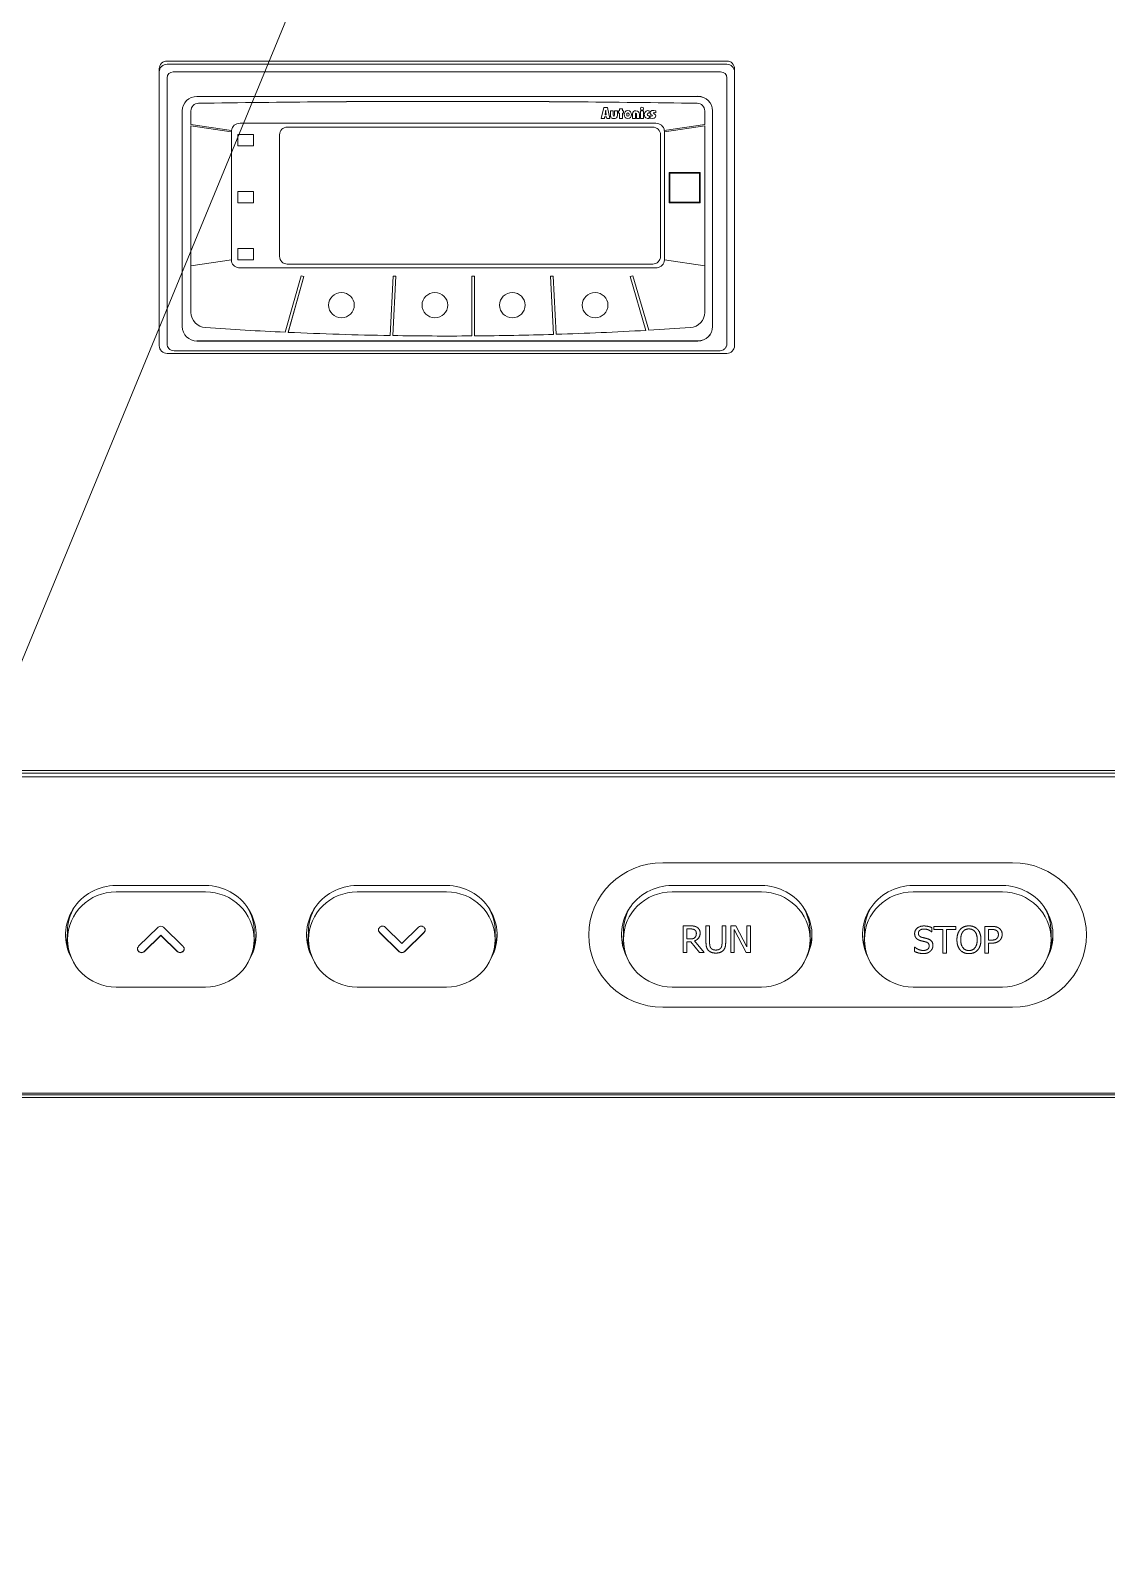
# Model space of a CAD drawing. Header units: millimetres. Extents: x 4969 to 37601, y -771 to 6478.
# Drawn here: x 28545.9 to 28684.3, y 1510.6 to 1706.5 of the extents above; entities that cross this region are included whole.
import ezdxf

# ---------------------------------------------------------------- set-up
doc = ezdxf.new("R2010")
doc.units = ezdxf.units.MM
doc.header["$LTSCALE"] = 7
doc.header["$MEASUREMENT"] = 0
doc.layers.add('REMOTE BOX ASSY(OP)$0$가시적인 것(ISO)', color=3, linetype='CONTINUOUS', lineweight=5)
doc.layers.add('REMOTE_CONTROLBOX$0$기호(ISO)', color=5, linetype='CONTINUOUS', lineweight=5)
doc.styles.add('REMOTE_CONTROLBOX$0$치수 텍스트_PSTEK_POSCO', font='isocp.shx')
doc.dimstyles.new('REMOTE_CONTROLBOX$0$치수_PSTEK_POSCO$7', dxfattribs={"dimscale": 2, "dimtxt": 6, "dimasz": 2.5, "dimexe": 2, "dimexo": 2.5, "dimgap": 1, "dimtad": 1, "dimrnd": 1e-08, "dimdsep": 46, "dimtxsty": 'REMOTE_CONTROLBOX$0$치수 텍스트_PSTEK_POSCO', "dimcen": 0.09, "dimdle": 10, "dimclrd": 7, "dimclre": 7, "dimclrt": 2, "dimadec": 1, "dimazin": 2, "dimtfac": 1, "dimtmove": 0, "dimatfit": 3, "dimfxl": 0, "dimtolj": 1, "dimlwd": -1, "dimlwe": -1, "dimarcsym": 0})

msp = doc.modelspace()

# ---------------------------------------------------------------- linework, layer by layer
at = {"layer": 'REMOTE BOX ASSY(OP)$0$가시적인 것(ISO)'}
for p, q in [((28563.492, 1702.537, -0.01), (28635.492, 1702.537, -0.01)), ((28563.492, 1702.121, -0.01), (28635.492, 1702.121, -0.01)), ((28562.492, 1701.559, -0.01), (28562.492, 1701.143, -0.01)), ((28562.492, 1665.93, -0.01), (28562.492, 1701.143, -0.01)), ((28563.492, 1700.361, -0.01), (28563.492, 1699.841, -0.01)), ((28564.292, 1701.143, -0.01), (28634.692, 1701.143, -0.01)), ((28635.492, 1699.841, -0.01), (28635.492, 1700.361, -0.01)), ((28636.492, 1701.143, -0.01), (28636.492, 1701.559, -0.01)), ((28636.492, 1701.143, -0.01), (28636.492, 1665.93, -0.01)), ((28563.492, 1699.841, -0.01), (28563.492, 1666.193, -0.01)), ((28635.492, 1666.193, -0.01), (28635.492, 1699.841, -0.01)), ((28566.57, 1696.126, -0.01), (28566.57, 1696.124, -0.01)), ((28566.57, 1694.358, -0.01), (28566.57, 1696.122, -0.01)), ((28619.34, 1695.161, -0.01), (28619.685, 1696.566, -0.01)), ((28619.685, 1696.566, -0.01), (28620.159, 1696.566, -0.01)), ((28619.824, 1695.642, -0.01), (28619.877, 1695.967, -0.01)), ((28619.877, 1695.965, -0.01), (28619.824, 1695.64, -0.01)), ((28619.913, 1696.233, -0.01), (28619.917, 1696.233, -0.01)), ((28619.913, 1696.233, -0.01), (28619.913, 1696.231, -0.01)), ((28619.917, 1696.231, -0.01), (28619.913, 1696.231, -0.01)), ((28619.917, 1696.231, -0.01), (28619.917, 1696.233, -0.01)), ((28619.946, 1695.967, -0.01), (28619.986, 1695.642, -0.01)), ((28619.986, 1695.64, -0.01), (28619.946, 1695.965, -0.01)), ((28620.159, 1696.566, -0.01), (28620.463, 1695.161, -0.01)), ((28620.515, 1695.564, -0.01), (28620.515, 1696.117, -0.01)), ((28620.515, 1696.117, -0.01), (28620.889, 1696.117, -0.01)), ((28620.889, 1696.117, -0.01), (28620.889, 1695.615, -0.01)), ((28621.035, 1695.615, -0.01), (28621.035, 1696.117, -0.01)), ((28621.035, 1696.117, -0.01), (28621.41, 1696.117, -0.01)), ((28621.41, 1696.117, -0.01), (28621.41, 1695.564, -0.01)), ((28621.556, 1695.823, -0.01), (28621.556, 1696.115, -0.01)), ((28621.556, 1696.115, -0.01), (28621.7, 1696.115, -0.01)), ((28621.7, 1696.115, -0.01), (28621.7, 1696.374, -0.01)), ((28621.7, 1696.374, -0.01), (28622.073, 1696.374, -0.01)), ((28622.073, 1696.374, -0.01), (28622.073, 1696.115, -0.01)), ((28622.073, 1696.115, -0.01), (28622.217, 1696.115, -0.01)), ((28622.217, 1696.115, -0.01), (28622.217, 1695.823, -0.01)), ((28624.39, 1695.161, -0.01), (28624.39, 1696.115, -0.01)), ((28624.39, 1696.115, -0.01), (28624.763, 1696.115, -0.01)), ((28624.763, 1696.115, -0.01), (28624.763, 1695.161, -0.01)), ((28625.509, 1696.148, -0.01), (28625.509, 1695.822, -0.01)), ((28626.341, 1696.142, -0.01), (28626.34, 1695.879, -0.01)), ((28632.656, 1696.126, -0.01), (28632.656, 1696.124, -0.01)), ((28632.656, 1696.119, -0.01), (28632.656, 1694.358, -0.01)), ((28571.773, 1693.594, -0.01), (28566.57, 1694.358, -0.01)), ((28566.57, 1694.186, -0.01), (28571.75, 1693.426, -0.01)), ((28566.57, 1694.186, -0.01), (28566.57, 1694.184, -0.01)), ((28566.57, 1694.184, -0.01), (28571.75, 1693.423, -0.01)), ((28566.57, 1676.222, -0.01), (28566.57, 1694.184, -0.01)), ((28572.877, 1694.531, -0.01), (28626.349, 1694.531, -0.01)), ((28625.962, 1694.046, -0.01), (28578.962, 1694.046, -0.01)), ((28625.962, 1694.046, -0.01), (28578.962, 1694.046, -0.01)), ((28619.74, 1695.161, -0.01), (28619.34, 1695.161, -0.01)), ((28619.74, 1695.163, -0.01), (28619.341, 1695.163, -0.01)), ((28619.74, 1695.163, -0.01), (28619.773, 1695.343, -0.01)), ((28619.773, 1695.341, -0.01), (28619.74, 1695.161, -0.01)), ((28619.74, 1695.163, -0.01), (28619.74, 1695.161, -0.01)), ((28619.773, 1695.341, -0.01), (28619.773, 1695.343, -0.01)), ((28619.773, 1695.343, -0.01), (28620.033, 1695.343, -0.01)), ((28620.033, 1695.341, -0.01), (28619.773, 1695.341, -0.01)), ((28619.824, 1695.64, -0.01), (28619.824, 1695.642, -0.01)), ((28619.824, 1695.64, -0.01), (28619.986, 1695.64, -0.01)), ((28619.986, 1695.64, -0.01), (28619.986, 1695.642, -0.01)), ((28620.033, 1695.341, -0.01), (28620.033, 1695.343, -0.01)), ((28620.033, 1695.343, -0.01), (28620.061, 1695.163, -0.01)), ((28620.061, 1695.161, -0.01), (28620.033, 1695.341, -0.01)), ((28620.061, 1695.161, -0.01), (28620.061, 1695.163, -0.01)), ((28620.061, 1695.163, -0.01), (28620.463, 1695.163, -0.01)), ((28620.463, 1695.161, -0.01), (28620.061, 1695.161, -0.01)), ((28621.556, 1695.825, -0.01), (28621.7, 1695.825, -0.01)), ((28621.7, 1695.823, -0.01), (28621.556, 1695.823, -0.01)), ((28621.7, 1695.823, -0.01), (28621.7, 1695.825, -0.01)), ((28621.7, 1695.161, -0.01), (28621.7, 1695.823, -0.01)), ((28621.7, 1695.163, -0.01), (28622.073, 1695.163, -0.01)), ((28622.073, 1695.161, -0.01), (28621.7, 1695.161, -0.01)), ((28622.073, 1695.825, -0.01), (28622.073, 1695.823, -0.01)), ((28622.073, 1695.825, -0.01), (28622.217, 1695.825, -0.01)), ((28622.217, 1695.823, -0.01), (28622.073, 1695.823, -0.01)), ((28622.073, 1695.823, -0.01), (28622.073, 1695.161, -0.01)), ((28622.615, 1695.655, -0.01), (28622.615, 1695.653, -0.01)), ((28622.916, 1695.655, -0.01), (28622.916, 1695.653, -0.01)), ((28623.358, 1695.161, -0.01), (28623.358, 1695.713, -0.01)), ((28623.358, 1695.163, -0.01), (28623.731, 1695.163, -0.01)), ((28623.731, 1695.161, -0.01), (28623.358, 1695.161, -0.01)), ((28623.731, 1695.666, -0.01), (28623.731, 1695.664, -0.01)), ((28623.731, 1695.664, -0.01), (28623.731, 1695.161, -0.01)), ((28623.879, 1695.666, -0.01), (28623.879, 1695.664, -0.01)), ((28623.879, 1695.161, -0.01), (28623.879, 1695.664, -0.01)), ((28623.879, 1695.163, -0.01), (28624.251, 1695.163, -0.01)), ((28624.251, 1695.161, -0.01), (28623.879, 1695.161, -0.01)), ((28624.251, 1695.713, -0.01), (28624.251, 1695.161, -0.01)), ((28624.39, 1695.163, -0.01), (28624.763, 1695.163, -0.01)), ((28624.763, 1695.161, -0.01), (28624.39, 1695.161, -0.01)), ((28625.244, 1695.667, -0.01), (28625.244, 1695.665, -0.01)), ((28625.509, 1695.497, -0.01), (28625.509, 1695.163, -0.01)), ((28625.633, 1695.184, -0.01), (28625.633, 1695.495, -0.01)), ((28625.927, 1695.511, -0.01), (28625.927, 1695.509, -0.01)), ((28626.062, 1695.855, -0.01), (28626.062, 1695.853, -0.01)), ((28626.34, 1695.881, -0.01), (28626.34, 1695.879, -0.01)), ((28632.656, 1694.358, -0.01), (28627.453, 1693.594, -0.01)), ((28627.476, 1693.426, -0.01), (28632.656, 1694.186, -0.01)), ((28627.476, 1693.423, -0.01), (28632.656, 1694.184, -0.01)), ((28632.656, 1694.186, -0.01), (28632.656, 1694.184, -0.01)), ((28632.656, 1694.184, -0.01), (28632.656, 1676.222, -0.01)), ((28571.75, 1693.426, -0.01), (28571.763, 1693.511, -0.01)), ((28571.763, 1693.509, -0.01), (28571.75, 1693.423, -0.01)), ((28571.75, 1693.426, -0.01), (28571.75, 1693.423, -0.01)), ((28571.763, 1693.511, -0.01), (28571.772, 1693.595, -0.01)), ((28571.763, 1693.511, -0.01), (28571.763, 1693.509, -0.01)), ((28571.763, 1676.978, -0.01), (28571.763, 1693.509, -0.01)), ((28572.614, 1693.111, -0.01), (28572.614, 1691.644, -0.01)), ((28574.614, 1693.111, -0.01), (28572.614, 1693.111, -0.01)), ((28574.614, 1691.644, -0.01), (28574.614, 1693.111, -0.01)), ((28577.962, 1693.067, -0.01), (28577.962, 1677.417, -0.01)), ((28577.962, 1693.067, -0.01), (28577.962, 1677.417, -0.01)), ((28626.962, 1677.417, -0.01), (28626.962, 1693.067, -0.01)), ((28626.962, 1677.417, -0.01), (28626.962, 1693.067, -0.01)), ((28627.453, 1693.594, -0.01), (28627.463, 1693.511, -0.01)), ((28627.462, 1693.509, -0.01), (28627.462, 1676.978, -0.01)), ((28627.463, 1693.511, -0.01), (28627.476, 1693.426, -0.01)), ((28627.463, 1693.509, -0.01), (28627.476, 1693.423, -0.01)), ((28627.476, 1693.426, -0.01), (28627.476, 1693.423, -0.01)), ((28572.614, 1691.646, -0.01), (28574.614, 1691.646, -0.01)), ((28572.614, 1691.644, -0.01), (28574.614, 1691.644, -0.01)), ((28628.066, 1684.305, -0.01), (28628.066, 1688.217, -0.01)), ((28628.066, 1688.217, -0.01), (28632.066, 1688.217, -0.01)), ((28628.166, 1688.122, -0.01), (28631.966, 1688.122, -0.01)), ((28628.166, 1688.119, -0.01), (28628.166, 1688.122, -0.01)), ((28628.166, 1684.403, -0.01), (28628.166, 1688.119, -0.01)), ((28628.166, 1688.119, -0.01), (28631.966, 1688.119, -0.01)), ((28631.966, 1688.122, -0.01), (28631.966, 1688.119, -0.01)), ((28631.966, 1688.119, -0.01), (28631.966, 1684.403, -0.01)), ((28632.066, 1688.217, -0.01), (28632.066, 1684.305, -0.01)), ((28572.614, 1685.775, -0.01), (28572.614, 1684.308, -0.01)), ((28574.614, 1685.775, -0.01), (28572.614, 1685.775, -0.01)), ((28572.614, 1684.31, -0.01), (28574.614, 1684.31, -0.01)), ((28572.614, 1684.308, -0.01), (28574.614, 1684.308, -0.01)), ((28574.614, 1684.308, -0.01), (28574.614, 1685.775, -0.01)), ((28628.066, 1684.307, -0.01), (28632.066, 1684.307, -0.01)), ((28632.066, 1684.305, -0.01), (28628.066, 1684.305, -0.01)), ((28631.966, 1684.403, -0.01), (28628.166, 1684.403, -0.01)), ((28572.614, 1678.439, -0.01), (28572.614, 1676.972, -0.01)), ((28574.614, 1678.439, -0.01), (28572.614, 1678.439, -0.01)), ((28574.614, 1676.972, -0.01), (28574.614, 1678.439, -0.01)), ((28566.57, 1676.222, -0.01), (28571.763, 1676.978, -0.01)), ((28566.57, 1676.214, -0.01), (28571.763, 1676.97, -0.01)), ((28571.763, 1676.968, -0.01), (28566.57, 1676.212, -0.01)), ((28571.763, 1676.978, -0.01), (28571.763, 1676.97, -0.01)), ((28571.763, 1676.968, -0.01), (28571.763, 1676.97, -0.01)), ((28572.614, 1676.974, -0.01), (28574.614, 1676.974, -0.01)), ((28572.614, 1676.972, -0.01), (28574.614, 1676.972, -0.01)), ((28578.962, 1676.439, -0.01), (28625.962, 1676.439, -0.01)), ((28578.962, 1676.439, -0.01), (28625.962, 1676.439, -0.01)), ((28627.462, 1676.978, -0.01), (28627.462, 1676.97, -0.01)), ((28627.462, 1676.978, -0.01), (28632.656, 1676.222, -0.01)), ((28627.462, 1676.97, -0.01), (28632.656, 1676.214, -0.01)), ((28627.462, 1676.97, -0.01), (28627.462, 1676.968, -0.01)), ((28632.656, 1676.212, -0.01), (28627.462, 1676.968, -0.01)), ((28566.57, 1676.212, -0.01), (28566.57, 1676.214, -0.01)), ((28566.57, 1670.215, -0.01), (28566.57, 1676.212, -0.01)), ((28626.349, 1675.951, -0.01), (28572.877, 1675.951, -0.01)), ((28626.349, 1675.947, -0.01), (28572.877, 1675.947, -0.01)), ((28580.753, 1674.925, -0.01), (28578.69, 1667.67, -0.01)), ((28579.051, 1667.655, -0.01), (28581.092, 1674.833, -0.01)), ((28579.051, 1667.653, -0.01), (28581.093, 1674.833, -0.01)), ((28581.093, 1674.833, -0.01), (28580.753, 1674.925, -0.01)), ((28592.573, 1674.887, -0.01), (28592.184, 1667.24, -0.01)), ((28592.537, 1667.238, -0.01), (28592.925, 1674.871, -0.01)), ((28592.537, 1667.236, -0.01), (28592.925, 1674.871, -0.01)), ((28592.925, 1674.871, -0.01), (28592.573, 1674.887, -0.01)), ((28602.683, 1674.879, -0.01), (28602.683, 1667.19, -0.01)), ((28603.035, 1674.879, -0.01), (28602.683, 1674.879, -0.01)), ((28603.035, 1667.192, -0.01), (28603.035, 1674.879, -0.01)), ((28613.151, 1674.888, -0.01), (28612.799, 1674.87, -0.01)), ((28612.799, 1674.87, -0.01), (28613.182, 1667.389, -0.01)), ((28612.799, 1674.87, -0.01), (28613.182, 1667.387, -0.01)), ((28613.535, 1667.398, -0.01), (28613.151, 1674.888, -0.01)), ((28623.413, 1674.927, -0.01), (28623.074, 1674.832, -0.01)), ((28623.074, 1674.832, -0.01), (28625.095, 1667.909, -0.01)), ((28623.074, 1674.832, -0.01), (28625.095, 1667.907, -0.01)), ((28625.456, 1667.928, -0.01), (28623.413, 1674.927, -0.01)), ((28632.656, 1676.214, -0.01), (28632.656, 1676.212, -0.01)), ((28632.656, 1676.212, -0.01), (28632.656, 1670.215, -0.01)), ((28579.051, 1667.655, -0.01), (28579.051, 1667.653, -0.01)), ((28592.537, 1667.238, -0.01), (28592.537, 1667.236, -0.01)), ((28613.182, 1667.389, -0.01), (28613.182, 1667.387, -0.01)), ((28625.095, 1667.909, -0.01), (28625.095, 1667.907, -0.01)), ((28635.492, 1664.952, -0.01), (28563.492, 1664.952, -0.01)), ((28564.405, 1665.279, -0.01), (28634.578, 1665.279, -0.01)), ((28342.492, 1611.325, -0.01), (28726.492, 1611.325, -0.01)), ((28343.992, 1610.973, -0.01), (28724.992, 1610.973, -0.01)), ((28724.992, 1610.515, -0.01), (28343.992, 1610.515, -0.01)), ((28627.242, 1599.462, -0.01), (28672.242, 1599.462, -0.01)), ((28556.942, 1596.528, -0.01), (28568.442, 1596.528, -0.01)), ((28587.942, 1596.528, -0.01), (28599.442, 1596.528, -0.01)), ((28639.942, 1596.53, -0.01), (28628.442, 1596.53, -0.01)), ((28670.942, 1596.53, -0.01), (28659.442, 1596.53, -0.01)), ((28568.442, 1595.701, -0.01), (28556.942, 1595.701, -0.01)), ((28599.442, 1595.701, -0.01), (28587.942, 1595.701, -0.01)), ((28639.942, 1595.701, -0.01), (28628.442, 1595.701, -0.01)), ((28670.942, 1595.701, -0.01), (28659.442, 1595.701, -0.01)), ((28550.692, 1590.627, -0.01), (28550.692, 1589.588, -0.01)), ((28559.838, 1588.711, -0.01), (28562.338, 1591.156, -0.01)), ((28563.045, 1591.156, -0.01), (28565.545, 1588.711, -0.01)), ((28574.692, 1590.627, -0.01), (28574.692, 1589.588, -0.01)), ((28581.692, 1590.627, -0.01), (28581.692, 1589.588, -0.01)), ((28593.338, 1588.061, -0.01), (28590.838, 1590.506, -0.01)), ((28593.338, 1588.019, -0.01), (28590.838, 1590.465, -0.01)), ((28591.545, 1591.156, -0.01), (28593.692, 1589.057, -0.01)), ((28593.692, 1589.057, -0.01), (28595.838, 1591.156, -0.01)), ((28596.545, 1590.506, -0.01), (28594.045, 1588.061, -0.01)), ((28596.545, 1590.465, -0.01), (28594.045, 1588.019, -0.01)), ((28605.692, 1590.627, -0.01), (28605.692, 1589.588, -0.01)), ((28622.192, 1590.627, -0.01), (28622.192, 1589.588, -0.01)), ((28629.868, 1591.336, -0.01), (28630.77, 1591.336, -0.01)), ((28629.868, 1587.912, -0.01), (28629.868, 1591.336, -0.01)), ((28630.795, 1590.944, -0.01), (28630.333, 1590.944, -0.01)), ((28630.333, 1590.942, -0.01), (28630.333, 1590.944, -0.01)), ((28630.795, 1590.942, -0.01), (28630.333, 1590.942, -0.01)), ((28630.333, 1590.942, -0.01), (28630.333, 1589.654, -0.01)), ((28631.572, 1590.37, -0.01), (28631.572, 1590.372, -0.01)), ((28632.812, 1591.336, -0.01), (28633.277, 1591.336, -0.01)), ((28632.812, 1589.199, -0.01), (28632.812, 1591.336, -0.01)), ((28633.277, 1591.336, -0.01), (28633.277, 1589.199, -0.01)), ((28634.88, 1591.336, -0.01), (28635.345, 1591.336, -0.01)), ((28634.88, 1589.188, -0.01), (28634.88, 1591.336, -0.01)), ((28635.345, 1591.336, -0.01), (28635.345, 1589.199, -0.01)), ((28636.011, 1591.336, -0.01), (28636.672, 1591.336, -0.01)), ((28636.011, 1587.912, -0.01), (28636.011, 1591.336, -0.01)), ((28636.445, 1590.864, -0.01), (28636.445, 1590.866, -0.01)), ((28637.994, 1587.914, -0.01), (28636.445, 1590.866, -0.01)), ((28636.445, 1590.864, -0.01), (28636.445, 1587.912, -0.01)), ((28637.994, 1587.912, -0.01), (28636.445, 1590.864, -0.01)), ((28636.672, 1591.336, -0.01), (28638.082, 1588.625, -0.01)), ((28638.082, 1591.336, -0.01), (28638.516, 1591.336, -0.01)), ((28638.082, 1588.625, -0.01), (28638.082, 1591.336, -0.01)), ((28638.516, 1591.336, -0.01), (28638.516, 1587.912, -0.01)), ((28646.192, 1590.627, -0.01), (28646.192, 1589.588, -0.01)), ((28653.192, 1590.627, -0.01), (28653.192, 1589.588, -0.01)), ((28660.134, 1590.392, -0.01), (28660.134, 1590.394, -0.01)), ((28661.833, 1590.559, -0.01), (28661.833, 1590.561, -0.01)), ((28661.867, 1590.561, -0.01), (28661.833, 1590.561, -0.01)), ((28661.867, 1590.559, -0.01), (28661.833, 1590.559, -0.01)), ((28661.867, 1591.103, -0.01), (28661.867, 1590.559, -0.01)), ((28662.119, 1591.264, -0.01), (28664.933, 1591.264, -0.01)), ((28662.119, 1590.859, -0.01), (28662.119, 1591.264, -0.01)), ((28663.293, 1590.861, -0.01), (28662.119, 1590.861, -0.01)), ((28663.293, 1590.859, -0.01), (28662.119, 1590.859, -0.01)), ((28663.293, 1590.859, -0.01), (28663.293, 1590.861, -0.01)), ((28663.293, 1587.84, -0.01), (28663.293, 1590.859, -0.01)), ((28663.759, 1590.859, -0.01), (28663.759, 1590.861, -0.01)), ((28664.933, 1590.861, -0.01), (28663.759, 1590.861, -0.01)), ((28663.759, 1590.859, -0.01), (28663.759, 1587.84, -0.01)), ((28664.933, 1590.859, -0.01), (28663.759, 1590.859, -0.01)), ((28664.933, 1591.264, -0.01), (28664.933, 1590.859, -0.01)), ((28668.694, 1591.264, -0.01), (28669.573, 1591.264, -0.01)), ((28668.694, 1587.84, -0.01), (28668.694, 1591.264, -0.01)), ((28669.545, 1590.872, -0.01), (28669.159, 1590.872, -0.01)), ((28669.159, 1590.87, -0.01), (28669.159, 1590.872, -0.01)), ((28669.545, 1590.87, -0.01), (28669.159, 1590.87, -0.01)), ((28669.159, 1590.87, -0.01), (28669.159, 1589.505, -0.01)), ((28670.421, 1590.218, -0.01), (28670.421, 1590.22, -0.01)), ((28677.192, 1590.627, -0.01), (28677.192, 1589.588, -0.01)), ((28562.692, 1590.16, -0.01), (28560.545, 1588.061, -0.01)), ((28562.692, 1590.119, -0.01), (28560.545, 1588.019, -0.01)), ((28562.692, 1590.16, -0.01), (28562.692, 1590.119, -0.01)), ((28564.838, 1588.061, -0.01), (28562.692, 1590.16, -0.01)), ((28564.838, 1588.019, -0.01), (28562.692, 1590.119, -0.01)), ((28630.333, 1589.654, -0.01), (28630.741, 1589.654, -0.01)), ((28630.333, 1589.274, -0.01), (28630.333, 1589.276, -0.01)), ((28630.866, 1589.276, -0.01), (28630.333, 1589.276, -0.01)), ((28630.333, 1589.274, -0.01), (28630.333, 1587.912, -0.01)), ((28630.866, 1589.274, -0.01), (28630.333, 1589.274, -0.01)), ((28630.866, 1589.274, -0.01), (28630.866, 1589.276, -0.01)), ((28631.972, 1587.914, -0.01), (28630.866, 1589.276, -0.01)), ((28631.972, 1587.912, -0.01), (28630.866, 1589.274, -0.01)), ((28631.331, 1589.402, -0.01), (28631.331, 1589.404, -0.01)), ((28631.331, 1589.402, -0.01), (28632.576, 1587.912, -0.01)), ((28659.623, 1588.617, -0.01), (28659.657, 1588.617, -0.01)), ((28659.623, 1588.045, -0.01), (28659.623, 1588.617, -0.01)), ((28661.518, 1588.744, -0.01), (28661.518, 1588.747, -0.01)), ((28665.574, 1589.552, -0.01), (28665.574, 1589.554, -0.01)), ((28667.698, 1589.552, -0.01), (28667.698, 1589.554, -0.01)), ((28669.159, 1589.505, -0.01), (28669.477, 1589.505, -0.01)), ((28669.159, 1589.116, -0.01), (28669.159, 1589.118, -0.01)), ((28669.553, 1589.118, -0.01), (28669.159, 1589.118, -0.01)), ((28669.159, 1589.116, -0.01), (28669.159, 1587.84, -0.01)), ((28669.553, 1589.116, -0.01), (28669.159, 1589.116, -0.01)), ((28630.333, 1587.914, -0.01), (28629.868, 1587.914, -0.01)), ((28630.333, 1587.912, -0.01), (28629.868, 1587.912, -0.01)), ((28631.972, 1587.912, -0.01), (28631.972, 1587.914, -0.01)), ((28632.575, 1587.914, -0.01), (28631.972, 1587.914, -0.01)), ((28632.576, 1587.912, -0.01), (28631.972, 1587.912, -0.01)), ((28636.445, 1587.914, -0.01), (28636.011, 1587.914, -0.01)), ((28636.445, 1587.912, -0.01), (28636.011, 1587.912, -0.01)), ((28637.994, 1587.912, -0.01), (28637.994, 1587.914, -0.01)), ((28638.516, 1587.914, -0.01), (28637.994, 1587.914, -0.01)), ((28638.516, 1587.912, -0.01), (28637.994, 1587.912, -0.01)), ((28663.759, 1587.842, -0.01), (28663.293, 1587.842, -0.01)), ((28663.759, 1587.84, -0.01), (28663.293, 1587.84, -0.01)), ((28669.159, 1587.842, -0.01), (28668.694, 1587.842, -0.01)), ((28669.159, 1587.84, -0.01), (28668.694, 1587.84, -0.01)), ((28556.942, 1583.474, -0.01), (28568.442, 1583.474, -0.01)), ((28587.942, 1583.474, -0.01), (28599.442, 1583.474, -0.01)), ((28628.442, 1583.474, -0.01), (28639.942, 1583.474, -0.01)), ((28659.442, 1583.474, -0.01), (28670.942, 1583.474, -0.01)), ((28672.242, 1580.88, -0.01), (28627.242, 1580.88, -0.01)), ((28672.242, 1580.878, -0.01), (28627.242, 1580.878, -0.01)), ((28342.492, 1569.597, -0.01), (28726.492, 1569.597, -0.01)), ((28726.492, 1569.265, -0.01), (28342.492, 1569.265, -0.01)), ((28724.992, 1569.829, -0.01), (28343.992, 1569.829, -0.01))]:
    msp.add_line(p, q, dxfattribs=at)
for centre, major_axis, start_param, end_param in [((28563.492, 1701.559, -0.01), (-1, 0), 4.712389, 6.2831853), ((28563.492, 1701.143, -0.01), (-1, 0), 4.712389, 6.2831853), ((28635.492, 1701.559, -0.01), (1, 0), 0, 1.5707963), ((28635.492, 1701.143, -0.01), (1, 0), 0, 1.5707963), ((28564.292, 1700.361, -0.01), (-0.8, 0), 4.712389, 6.2831853), ((28634.692, 1700.361, -0.01), (0.8, 0), 0, 1.5707963), ((28578.962, 1693.067, -0.01), (-1, 0), 4.712389, 6.2831853), ((28578.962, 1693.067, -0.01), (-1, 0), 4.712389, 6.2831853), ((28625.962, 1693.067, -0.01), (1, 0), 0, 1.5707963), ((28625.962, 1693.067, -0.01), (1, 0), 0, 1.5707963), ((28578.962, 1677.417, -0.01), (-1, 0), 0, 1.5707963), ((28578.962, 1677.417, -0.01), (-1, 0), 0, 1.5707963), ((28625.962, 1677.417, -0.01), (1, 0), 4.712389, 6.2831853), ((28625.962, 1677.417, -0.01), (1, 0), 4.712389, 6.2831853), ((28572.878, 1677.133, -0.01), (-1.209, 0), 1.4101821, 1.5702708), ((28626.348, 1677.134, -0.01), (-1.21, 0), 1.5712617, 1.7239052), ((28563.492, 1665.93, -0.01), (-1, 0), 0, 1.5707963), ((28635.492, 1665.93, -0.01), (1, 0), 4.712389, 6.2831853), ((28627.242, 1590.17, -0.01), (-9.5, 0), 4.712389, 7.8539816), ((28672.242, 1590.17, -0.01), (9.5, 0), 4.712389, 7.8539816), ((28556.942, 1590.17, -0.01), (-6.5, 0), 4.712389, 6.758659), ((28568.442, 1590.17, -0.01), (6.5, 0), 5.8077116, 7.8539816), ((28587.942, 1590.17, -0.01), (-6.5, 0), 4.712389, 6.758659), ((28599.442, 1590.17, -0.01), (6.5, 0), 5.8077116, 7.8539816), ((28628.442, 1590.172, -0.01), (-6.5, 0), 4.712389, 6.7571944), ((28639.942, 1590.172, -0.01), (6.5, 0), 5.8091762, 7.8539816), ((28659.442, 1590.172, -0.01), (-6.5, 0), 4.712389, 6.7571944), ((28670.942, 1590.172, -0.01), (6.5, 0), 5.8091762, 7.8539816), ((28556.942, 1589.588, -0.01), (-6.25, 0), 4.712389, 7.8539816), ((28568.442, 1589.588, -0.01), (6.25, 0), 4.712389, 7.8539816), ((28587.942, 1589.588, -0.01), (-6.25, 0), 4.712389, 7.8539816), ((28599.442, 1589.588, -0.01), (6.25, 0), 4.712389, 7.8539816), ((28628.442, 1589.588, -0.01), (-6.25, 0), 4.712389, 7.8539816), ((28639.942, 1589.588, -0.01), (6.25, 0), 4.712389, 7.8539816), ((28659.442, 1589.588, -0.01), (-6.25, 0), 4.712389, 7.8539816), ((28670.942, 1589.588, -0.01), (6.25, 0), 4.712389, 7.8539816), ((28556.942, 1590.627, -0.01), (-6.25, 0), 5.7504408, 6.2831853), ((28568.442, 1590.627, -0.01), (6.25, 0), 0, 0.5327445), ((28587.942, 1590.627, -0.01), (-6.25, 0), 5.7504408, 6.2831853), ((28599.442, 1590.627, -0.01), (6.25, 0), 0, 0.5327445), ((28628.442, 1590.627, -0.01), (-6.25, 0), 5.74735, 6.2831853), ((28639.942, 1590.627, -0.01), (6.25, 0), 0, 0.5358353), ((28659.442, 1590.627, -0.01), (-6.25, 0), 5.74735, 6.2831853), ((28670.942, 1590.627, -0.01), (6.25, 0), 0, 0.5358353), ((28556.942, 1590.627, -0.01), (-6.5, 0), 0.0359789, 0.317782), ((28562.692, 1590.811, -0.01), (0.5, 0), 0.7853982, 2.3561945), ((28568.442, 1590.627, -0.01), (6.5, 0), 5.9654033, 6.2472064), ((28587.942, 1590.627, -0.01), (-6.5, 0), 0.0359789, 0.317782), ((28591.192, 1590.811, -0.01), (-0.5, 0), 3.9269908, 7.0685835), ((28591.192, 1590.852, -0.01), (-0.5, 0), 0.0425241, 0.7853982), ((28596.192, 1590.811, -0.01), (0.5, 0), 5.4977871, 8.6393798), ((28596.192, 1590.852, -0.01), (0.5, 0), 5.4977871, 6.2406612), ((28599.442, 1590.627, -0.01), (6.5, 0), 5.9654033, 6.2472064), ((28628.442, 1590.627, -0.01), (-6.5, 0), 0.0358153, 0.317782), ((28639.942, 1590.627, -0.01), (6.5, 0), 5.9654033, 6.24737), ((28659.442, 1590.627, -0.01), (-6.5, 0), 0.0358153, 0.317782), ((28670.942, 1590.627, -0.01), (6.5, 0), 5.9654033, 6.24737), ((28560.192, 1588.365, -0.01), (-0.5, 0), 5.4977871, 8.6393798), ((28560.192, 1588.407, -0.01), (-0.5, 0), 0.0425241, 2.3561945), ((28565.192, 1588.365, -0.01), (0.5, 0), 3.9269908, 7.0685835), ((28565.192, 1588.407, -0.01), (0.5, 0), 3.9269908, 6.2406612), ((28627.242, 1590.172, -0.01), (-9.5, 0), 0.0001119, 1.5707963), ((28672.242, 1590.172, -0.01), (9.5, 0), 4.712389, 6.2830734), ((28593.692, 1588.407, -0.01), (-0.5, 0), 0.7853982, 2.3561945), ((28593.692, 1588.365, -0.01), (-0.5, 0), 0.7853982, 2.3561945)]:
    msp.add_ellipse(centre, major_axis=major_axis, ratio=0.9781476, start_param=start_param, end_param=end_param, dxfattribs=at)
for centre in [(28585.927, 1671.151, -0.01), (28597.941, 1671.151, -0.01), (28607.906, 1671.151, -0.01), (28618.554, 1671.151, -0.01)]:
    msp.add_ellipse(centre, major_axis=(1.65, 0), ratio=0.9781476, dxfattribs=at)
for points, degree, knots in [([(28567.346, 1666.532, -0.01), (28566.294, 1666.532, -0.01), (28565.442, 1667.366, -0.01), (28565.442, 1668.394, -0.01), (28565.442, 1677.639, -0.01), (28565.442, 1686.883, -0.01), (28565.442, 1696.127, -0.01), (28565.442, 1697.155, -0.01), (28566.294, 1697.988, -0.01), (28567.346, 1697.988, -0.01), (28588.818, 1697.988, -0.01), (28610.291, 1697.988, -0.01), (28631.763, 1697.988, -0.01)], 3, [-4, -4, -4, -4, -3, -3, -3, -2, -2, -2, -1, -1, -1, 0, 0, 0, 0]), ([(28567.346, 1666.545, -0.01), (28588.818, 1666.545, -0.01), (28610.291, 1666.545, -0.01), (28631.763, 1666.545, -0.01), (28632.815, 1666.545, -0.01), (28633.666, 1667.379, -0.01), (28633.666, 1668.407, -0.01), (28633.666, 1675.737, -0.01), (28633.666, 1684.933, -0.01), (28633.666, 1696.139, -0.01), (28633.666, 1697.168, -0.01), (28632.815, 1698.001, -0.01), (28631.763, 1698.001, -0.01)], 3, [4, 4, 4, 4, 5, 5, 5, 6, 6, 6, 7, 7, 7, 8, 8, 8, 8]), ([(28631.763, 1697.988, -0.01), (28632.815, 1697.988, -0.01), (28633.666, 1697.155, -0.01), (28633.666, 1696.127, -0.01), (28633.666, 1684.921, -0.01), (28633.666, 1675.724, -0.01), (28633.666, 1668.394, -0.01), (28633.666, 1667.366, -0.01), (28632.815, 1666.532, -0.01), (28631.763, 1666.532, -0.01), (28610.291, 1666.532, -0.01), (28588.818, 1666.532, -0.01), (28567.346, 1666.532, -0.01)], 3, [-8, -8, -8, -8, -7, -7, -7, -6, -6, -6, -5, -5, -5, -4, -4, -4, -4]), ([(28567.555, 1697.104, -0.01), (28578.24, 1697.271, -0.01), (28588.927, 1697.354, -0.01), (28610.3, 1697.354, -0.01), (28620.986, 1697.271, -0.01), (28631.672, 1697.104, -0.01)], 3, [0, 0, 0, 0, 3.2060407, 3.2060407, 6.4120815, 6.4120815, 6.4120815, 6.4120815]), ([(28567.555, 1697.102, -0.01), (28578.24, 1697.269, -0.01), (28588.927, 1697.352, -0.01), (28610.3, 1697.352, -0.01), (28620.986, 1697.269, -0.01), (28631.672, 1697.102, -0.01)], 3, [0, 0, 0, 0, 3.2060407, 3.2060407, 6.4120815, 6.4120815, 6.4120815, 6.4120815]), ([(28622.765, 1695.14, -0.01), (28622.444, 1695.14, -0.01), (28622.297, 1695.377, -0.01), (28622.297, 1695.653, -0.01), (28622.297, 1695.928, -0.01), (28622.444, 1696.166, -0.01), (28622.765, 1696.166, -0.01)], 3, [0, 0, 0, 0, 0.5, 0.5, 0.5, 1, 1, 1, 1]), ([(28622.765, 1696.166, -0.01), (28623.087, 1696.166, -0.01), (28623.234, 1695.928, -0.01), (28623.234, 1695.653, -0.01), (28623.234, 1695.377, -0.01), (28623.087, 1695.14, -0.01), (28622.765, 1695.14, -0.01)], 3, [0, 0, 0, 0, 0.5, 0.5, 0.5, 1, 1, 1, 1]), ([(28624.578, 1696.212, -0.01), (28624.467, 1696.212, -0.01), (28624.376, 1696.298, -0.01), (28624.376, 1696.408, -0.01), (28624.376, 1696.516, -0.01), (28624.466, 1696.604, -0.01), (28624.574, 1696.604, -0.01)], 3, [0, 0, 0, 0, 0.5, 0.5, 0.5, 1, 1, 1, 1]), ([(28624.574, 1696.604, -0.01), (28624.686, 1696.604, -0.01), (28624.779, 1696.521, -0.01), (28624.779, 1696.41, -0.01), (28624.779, 1696.302, -0.01), (28624.692, 1696.212, -0.01), (28624.578, 1696.212, -0.01)], 3, [0, 0, 0, 0, 0.5, 0.5, 0.5, 1, 1, 1, 1]), ([(28620.515, 1695.566, -0.01), (28620.515, 1695.529, -0.01), (28620.518, 1695.491, -0.01), (28620.532, 1695.422, -0.01), (28620.541, 1695.39, -0.01), (28620.574, 1695.319, -0.01), (28620.599, 1695.283, -0.01), (28620.664, 1695.221, -0.01), (28620.702, 1695.197, -0.01), (28620.811, 1695.152, -0.01), (28620.887, 1695.142, -0.01), (28620.961, 1695.142, -0.01)], 3, [-0.071149859, -0.071149859, -0.071149859, -0.071149859, -0.059686481, -0.059686481, -0.04936069, -0.04936069, -0.035851822, -0.035851822, -0.022160879, -0.022160879, 0, 0, 0, 0]), ([(28622.765, 1695.87, -0.01), (28622.634, 1695.87, -0.01), (28622.615, 1695.744, -0.01), (28622.615, 1695.653, -0.01), (28622.615, 1695.562, -0.01), (28622.634, 1695.437, -0.01), (28622.765, 1695.437, -0.01)], 3, [0, 0, 0, 0, 0.5, 0.5, 0.5, 1, 1, 1, 1]), ([(28622.765, 1695.437, -0.01), (28622.896, 1695.437, -0.01), (28622.916, 1695.562, -0.01), (28622.916, 1695.653, -0.01), (28622.916, 1695.744, -0.01), (28622.896, 1695.87, -0.01), (28622.765, 1695.87, -0.01)], 3, [0, 0, 0, 0, 0.5, 0.5, 0.5, 1, 1, 1, 1]), ([(28627.462, 1676.968, -0.01), (28627.462, 1676.968, -0.01), (28627.462, 1676.968, -0.01), (28627.462, 1676.968, -0.01), (28627.462, 1676.42, -0.01), (28627.024, 1676.038, -0.01), (28626.533, 1675.961, -0.01)], 3, [0, 0, 0, 0, 0.00003052, 0.00003052, 0.00003052, 0.99999999, 0.99999999, 0.99999999, 0.99999999]), ([(28572.877, 1675.947, -0.01), (28572.845, 1675.947, -0.01), (28572.813, 1675.948, -0.01), (28572.748, 1675.953, -0.01), (28572.716, 1675.957, -0.01), (28572.684, 1675.962, -0.01)], 3, [-0.019347857, -0.019347857, -0.019347857, -0.019347857, -0.009673735, -0.009673735, 0, 0, 0, 0]), ([(28626.533, 1675.961, -0.01), (28626.503, 1675.956, -0.01), (28626.472, 1675.953, -0.01), (28626.411, 1675.948, -0.01), (28626.38, 1675.947, -0.01), (28626.349, 1675.947, -0.01)], 3, [-0.018463097, -0.018463097, -0.018463097, -0.018463097, -0.009231707, -0.009231707, 0, 0, 0, 0]), ([(28564.406, 1665.279, -0.01), (28564.288, 1665.279, -0.01), (28564.153, 1665.301, -0.01), (28563.918, 1665.404, -0.01), (28563.815, 1665.476, -0.01), (28563.658, 1665.645, -0.01), (28563.598, 1665.741, -0.01), (28563.519, 1665.938, -0.01), (28563.499, 1666.041, -0.01), (28563.492, 1666.155, -0.01), (28563.492, 1666.174, -0.01), (28563.492, 1666.193, -0.01)], 3, [0, 0, 0, 0, 0.05115302, 0.05115302, 0.093837, 0.093837, 0.13261168, 0.13261168, 0.17183308, 0.17183308, 0.17995591, 0.17995591, 0.17995591, 0.17995591]), ([(28635.492, 1666.193, -0.01), (28635.492, 1666.074, -0.01), (28635.469, 1665.938, -0.01), (28635.365, 1665.702, -0.01), (28635.292, 1665.599, -0.01), (28635.121, 1665.442, -0.01), (28635.025, 1665.383, -0.01), (28634.829, 1665.305, -0.01), (28634.727, 1665.286, -0.01), (28634.615, 1665.28, -0.01), (28634.596, 1665.279, -0.01), (28634.578, 1665.279, -0.01)], 3, [0, 0, 0, 0, 0.05109326, 0.05109326, 0.09395335, 0.09395335, 0.13276889, 0.13276889, 0.17192676, 0.17192676, 0.17995601, 0.17995601, 0.17995601, 0.17995601]), ([(28632.057, 1590.406, -0.01), (28632.057, 1590.033, -0.01), (28631.666, 1589.526, -0.01), (28631.331, 1589.404, -0.01)], 2, [0.0027768, 0.0027768, 0.0027768, 1, 2, 2, 2]), ([(28659.876, 1589.729, -0.01), (28659.768, 1589.842, -0.01), (28659.649, 1590.147, -0.01), (28659.649, 1590.345, -0.01)], 2, [0, 0, 0, 1, 1.9947925, 1.9947925, 1.9947925]), ([(28670.906, 1590.232, -0.01), (28670.906, 1590.011, -0.01), (28670.744, 1589.612, -0.01), (28670.6, 1589.473, -0.01)], 2, [0.0046849, 0.0046849, 0.0046849, 1, 2, 2, 2]), ([(28662.003, 1588.817, -0.01), (28662.002, 1588.615, -0.01), (28661.836, 1588.228, -0.01), (28661.685, 1588.092, -0.01)], 2, [0.0051335, 0.0051335, 0.0051335, 1, 2, 2, 2]), ([(28665.506, 1588.236, -0.01), (28665.304, 1588.464, -0.01), (28665.089, 1589.131, -0.01), (28665.089, 1589.552, -0.01)], 2, [0, 0, 0, 1, 1.9975342, 1.9975342, 1.9975342]), ([(28668.183, 1589.552, -0.01), (28668.183, 1589.137, -0.01), (28667.968, 1588.464, -0.01), (28667.763, 1588.236, -0.01)], 2, [0.0024986, 0.0024986, 0.0024986, 1, 2, 2, 2])]:
    msp.add_open_spline(points, degree=degree, knots=knots, dxfattribs=at)
for points, degree in [([(28566.57, 1696.122, -0.01), (28566.569, 1696.657, -0.01), (28567.008, 1697.094, -0.01), (28567.555, 1697.102, -0.01)], 3), ([(28566.57, 1696.125, -0.01), (28566.57, 1696.66, -0.01), (28567.008, 1697.096, -0.01), (28567.555, 1697.104, -0.01)], 3), ([(28619.877, 1695.967, -0.01), (28619.892, 1696.055, -0.01), (28619.902, 1696.145, -0.01), (28619.913, 1696.233, -0.01)], 3), ([(28619.913, 1696.231, -0.01), (28619.902, 1696.142, -0.01), (28619.892, 1696.052, -0.01), (28619.877, 1695.965, -0.01)], 3), ([(28619.917, 1696.233, -0.01), (28619.926, 1696.145, -0.01), (28619.933, 1696.055, -0.01), (28619.946, 1695.967, -0.01)], 3), ([(28619.946, 1695.965, -0.01), (28619.933, 1696.052, -0.01), (28619.926, 1696.142, -0.01), (28619.917, 1696.231, -0.01)], 3), ([(28623.358, 1695.713, -0.01), (28623.358, 1696.005, -0.01), (28623.532, 1696.138, -0.01), (28623.806, 1696.138, -0.01)], 3), ([(28623.806, 1696.138, -0.01), (28624.095, 1696.138, -0.01), (28624.251, 1695.982, -0.01), (28624.251, 1695.713, -0.01)], 3), ([(28624.376, 1696.409, -0.01), (28624.377, 1696.3, -0.01), (28624.468, 1696.214, -0.01), (28624.578, 1696.214, -0.01)], 3), ([(28624.578, 1696.214, -0.01), (28624.691, 1696.214, -0.01), (28624.779, 1696.303, -0.01), (28624.779, 1696.411, -0.01)], 3), ([(28624.869, 1695.657, -0.01), (28624.869, 1696.117, -0.01), (28625.269, 1696.212, -0.01), (28625.509, 1696.148, -0.01)], 3), ([(28625.632, 1695.892, -0.01), (28625.632, 1696.162, -0.01), (28626.013, 1696.242, -0.01), (28626.341, 1696.142, -0.01)], 3), ([(28631.672, 1697.104, -0.01), (28632.218, 1697.096, -0.01), (28632.656, 1696.66, -0.01), (28632.656, 1696.126, -0.01)], 3), ([(28631.672, 1697.102, -0.01), (28632.219, 1697.094, -0.01), (28632.658, 1696.656, -0.01), (28632.656, 1696.119, -0.01)], 3), ([(28571.773, 1693.594, -0.01), (28571.822, 1694.16, -0.01), (28572.343, 1694.531, -0.01), (28572.877, 1694.531, -0.01)], 3), ([(28620.961, 1695.14, -0.01), (28620.672, 1695.14, -0.01), (28620.515, 1695.296, -0.01), (28620.515, 1695.564, -0.01)], 3), ([(28620.889, 1695.615, -0.01), (28620.889, 1695.497, -0.01), (28620.897, 1695.446, -0.01), (28620.961, 1695.446, -0.01)], 3), ([(28620.961, 1695.446, -0.01), (28621.028, 1695.446, -0.01), (28621.035, 1695.495, -0.01), (28621.035, 1695.615, -0.01)], 3), ([(28620.961, 1695.142, -0.01), (28621.236, 1695.142, -0.01), (28621.41, 1695.277, -0.01), (28621.41, 1695.566, -0.01)], 3), ([(28621.41, 1695.564, -0.01), (28621.41, 1695.275, -0.01), (28621.236, 1695.14, -0.01), (28620.961, 1695.14, -0.01)], 3), ([(28622.297, 1695.654, -0.01), (28622.297, 1695.379, -0.01), (28622.444, 1695.142, -0.01), (28622.765, 1695.142, -0.01)], 3), ([(28622.615, 1695.655, -0.01), (28622.615, 1695.746, -0.01), (28622.634, 1695.872, -0.01), (28622.765, 1695.872, -0.01)], 3), ([(28622.765, 1695.872, -0.01), (28622.896, 1695.872, -0.01), (28622.916, 1695.746, -0.01), (28622.916, 1695.655, -0.01)], 3), ([(28622.765, 1695.142, -0.01), (28623.087, 1695.142, -0.01), (28623.234, 1695.379, -0.01), (28623.234, 1695.654, -0.01)], 3), ([(28623.731, 1695.666, -0.01), (28623.731, 1695.785, -0.01), (28623.74, 1695.835, -0.01), (28623.806, 1695.835, -0.01)], 3), ([(28623.806, 1695.833, -0.01), (28623.74, 1695.833, -0.01), (28623.731, 1695.783, -0.01), (28623.731, 1695.664, -0.01)], 3), ([(28623.806, 1695.835, -0.01), (28623.87, 1695.835, -0.01), (28623.879, 1695.783, -0.01), (28623.879, 1695.666, -0.01)], 3), ([(28623.879, 1695.664, -0.01), (28623.879, 1695.781, -0.01), (28623.87, 1695.833, -0.01), (28623.806, 1695.833, -0.01)], 3), ([(28625.509, 1695.163, -0.01), (28625.232, 1695.113, -0.01), (28624.869, 1695.207, -0.01), (28624.869, 1695.657, -0.01)], 3), ([(28624.869, 1695.657, -0.01), (28624.871, 1695.208, -0.01), (28625.233, 1695.115, -0.01), (28625.509, 1695.165, -0.01)], 3), ([(28625.244, 1695.667, -0.01), (28625.244, 1695.84, -0.01), (28625.397, 1695.857, -0.01), (28625.509, 1695.824, -0.01)], 3), ([(28625.509, 1695.822, -0.01), (28625.397, 1695.855, -0.01), (28625.244, 1695.838, -0.01), (28625.244, 1695.665, -0.01)], 3), ([(28625.244, 1695.665, -0.01), (28625.244, 1695.543, -0.01), (28625.366, 1695.486, -0.01), (28625.509, 1695.497, -0.01)], 3), ([(28625.927, 1695.509, -0.01), (28625.927, 1695.61, -0.01), (28625.632, 1695.61, -0.01), (28625.632, 1695.892, -0.01)], 3), ([(28625.632, 1695.892, -0.01), (28625.633, 1695.612, -0.01), (28625.927, 1695.612, -0.01), (28625.927, 1695.511, -0.01)], 3), ([(28625.633, 1695.495, -0.01), (28625.756, 1695.445, -0.01), (28625.927, 1695.435, -0.01), (28625.927, 1695.509, -0.01)], 3), ([(28626.344, 1695.478, -0.01), (28626.344, 1695.184, -0.01), (28626, 1695.062, -0.01), (28625.633, 1695.184, -0.01)], 3), ([(28625.633, 1695.186, -0.01), (28625.999, 1695.064, -0.01), (28626.342, 1695.186, -0.01), (28626.344, 1695.478, -0.01)], 3), ([(28626.062, 1695.855, -0.01), (28626.062, 1695.915, -0.01), (28626.207, 1695.921, -0.01), (28626.34, 1695.881, -0.01)], 3), ([(28626.34, 1695.879, -0.01), (28626.207, 1695.919, -0.01), (28626.062, 1695.913, -0.01), (28626.062, 1695.853, -0.01)], 3), ([(28626.062, 1695.853, -0.01), (28626.062, 1695.72, -0.01), (28626.344, 1695.752, -0.01), (28626.344, 1695.478, -0.01)], 3), ([(28626.349, 1694.531, -0.01), (28626.882, 1694.531, -0.01), (28627.403, 1694.16, -0.01), (28627.453, 1693.594, -0.01)], 3), ([(28627.463, 1693.511, -0.01), (28627.463, 1693.51, -0.01), (28627.463, 1693.51, -0.01), (28627.463, 1693.509, -0.01)], 3), ([(28572.684, 1675.966, -0.01), (28572.196, 1676.047, -0.01), (28571.763, 1676.427, -0.01), (28571.763, 1676.972, -0.01)], 3), ([(28572.684, 1675.962, -0.01), (28572.196, 1676.042, -0.01), (28571.763, 1676.423, -0.01), (28571.763, 1676.968, -0.01)], 3), ([(28626.533, 1675.965, -0.01), (28627.023, 1676.042, -0.01), (28627.46, 1676.422, -0.01), (28627.462, 1676.968, -0.01)], 3), ([(28568.429, 1668.264, -0.01), (28567.381, 1668.337, -0.01), (28566.57, 1669.189, -0.01), (28566.57, 1670.215, -0.01)], 3), ([(28632.656, 1670.215, -0.01), (28632.656, 1669.189, -0.01), (28631.845, 1668.337, -0.01), (28630.798, 1668.264, -0.01)], 3), ([(28578.69, 1667.67, -0.01), (28575.269, 1667.83, -0.01), (28571.849, 1668.026, -0.01), (28568.429, 1668.264, -0.01)], 3), ([(28592.184, 1667.24, -0.01), (28587.807, 1667.313, -0.01), (28583.429, 1667.452, -0.01), (28579.051, 1667.653, -0.01)], 3), ([(28602.683, 1667.19, -0.01), (28599.301, 1667.167, -0.01), (28595.919, 1667.182, -0.01), (28592.537, 1667.236, -0.01)], 3), ([(28613.182, 1667.387, -0.01), (28609.8, 1667.284, -0.01), (28606.418, 1667.218, -0.01), (28603.035, 1667.192, -0.01)], 3), ([(28625.095, 1667.907, -0.01), (28621.241, 1667.688, -0.01), (28617.388, 1667.518, -0.01), (28613.535, 1667.398, -0.01)], 3), ([(28630.798, 1668.264, -0.01), (28629.017, 1668.14, -0.01), (28627.236, 1668.03, -0.01), (28625.456, 1667.928, -0.01)], 3), ([(28630.77, 1591.336, -0.01), (28631.07, 1591.336, -0.01), (28631.476, 1591.272, -0.01), (28631.66, 1591.155, -0.01)], 2), ([(28631.351, 1590.827, -0.01), (28631.252, 1590.891, -0.01), (28630.988, 1590.944, -0.01), (28630.795, 1590.944, -0.01)], 2), ([(28631.351, 1590.825, -0.01), (28631.252, 1590.889, -0.01), (28630.988, 1590.942, -0.01), (28630.795, 1590.942, -0.01)], 2), ([(28632.057, 1590.406, -0.01), (28632.057, 1590.032, -0.01), (28631.666, 1589.524, -0.01), (28631.331, 1589.402, -0.01)], 2), ([(28631.572, 1590.372, -0.01), (28631.572, 1590.522, -0.01), (28631.465, 1590.752, -0.01), (28631.351, 1590.827, -0.01)], 2), ([(28631.572, 1590.37, -0.01), (28631.572, 1590.52, -0.01), (28631.465, 1590.75, -0.01), (28631.351, 1590.825, -0.01)], 2), ([(28631.374, 1589.832, -0.01), (28631.476, 1589.926, -0.01), (28631.572, 1590.193, -0.01), (28631.572, 1590.37, -0.01)], 2), ([(28631.66, 1591.155, -0.01), (28631.845, 1591.039, -0.01), (28632.057, 1590.675, -0.01), (28632.057, 1590.406, -0.01)], 2), ([(28659.649, 1590.345, -0.01), (28659.649, 1590.761, -0.01), (28660.312, 1591.325, -0.01), (28660.826, 1591.325, -0.01)], 2), ([(28659.876, 1589.727, -0.01), (28659.768, 1589.84, -0.01), (28659.649, 1590.145, -0.01), (28659.649, 1590.345, -0.01)], 2), ([(28660.857, 1590.933, -0.01), (28660.534, 1590.933, -0.01), (28660.134, 1590.636, -0.01), (28660.134, 1590.394, -0.01)], 2), ([(28660.857, 1590.931, -0.01), (28660.534, 1590.931, -0.01), (28660.134, 1590.634, -0.01), (28660.134, 1590.392, -0.01)], 2), ([(28660.134, 1590.392, -0.01), (28660.134, 1590.176, -0.01), (28660.369, 1589.918, -0.01), (28660.59, 1589.86, -0.01)], 2), ([(28660.826, 1591.325, -0.01), (28661.121, 1591.325, -0.01), (28661.643, 1591.211, -0.01), (28661.867, 1591.103, -0.01)], 2), ([(28661.833, 1590.561, -0.01), (28661.665, 1590.711, -0.01), (28661.144, 1590.933, -0.01), (28660.857, 1590.933, -0.01)], 2), ([(28661.833, 1590.559, -0.01), (28661.665, 1590.709, -0.01), (28661.144, 1590.931, -0.01), (28660.857, 1590.931, -0.01)], 2), ([(28665.089, 1589.552, -0.01), (28665.089, 1589.982, -0.01), (28665.307, 1590.637, -0.01), (28665.509, 1590.872, -0.01)], 2), ([(28665.509, 1590.872, -0.01), (28665.713, 1591.1, -0.01), (28666.283, 1591.336, -0.01), (28666.635, 1591.336, -0.01)], 2), ([(28665.86, 1590.589, -0.01), (28665.721, 1590.414, -0.01), (28665.574, 1589.887, -0.01), (28665.574, 1589.554, -0.01)], 2), ([(28665.86, 1590.587, -0.01), (28665.721, 1590.412, -0.01), (28665.574, 1589.885, -0.01), (28665.574, 1589.552, -0.01)], 2), ([(28666.637, 1590.944, -0.01), (28666.385, 1590.944, -0.01), (28666.005, 1590.772, -0.01), (28665.86, 1590.589, -0.01)], 2), ([(28666.637, 1590.942, -0.01), (28666.385, 1590.942, -0.01), (28666.005, 1590.77, -0.01), (28665.86, 1590.587, -0.01)], 2), ([(28666.635, 1591.336, -0.01), (28666.992, 1591.336, -0.01), (28667.565, 1591.092, -0.01), (28667.763, 1590.872, -0.01)], 2), ([(28667.412, 1590.589, -0.01), (28667.273, 1590.766, -0.01), (28666.881, 1590.944, -0.01), (28666.637, 1590.944, -0.01)], 2), ([(28667.412, 1590.587, -0.01), (28667.273, 1590.764, -0.01), (28666.881, 1590.942, -0.01), (28666.637, 1590.942, -0.01)], 2), ([(28667.698, 1589.554, -0.01), (28667.698, 1589.892, -0.01), (28667.548, 1590.417, -0.01), (28667.412, 1590.589, -0.01)], 2), ([(28667.698, 1589.552, -0.01), (28667.698, 1589.89, -0.01), (28667.548, 1590.415, -0.01), (28667.412, 1590.587, -0.01)], 2), ([(28667.763, 1590.872, -0.01), (28667.962, 1590.645, -0.01), (28668.183, 1589.979, -0.01), (28668.183, 1589.552, -0.01)], 2), ([(28670.169, 1590.741, -0.01), (28670.058, 1590.813, -0.01), (28669.763, 1590.872, -0.01), (28669.545, 1590.872, -0.01)], 2), ([(28670.169, 1590.739, -0.01), (28670.058, 1590.811, -0.01), (28669.763, 1590.87, -0.01), (28669.545, 1590.87, -0.01)], 2), ([(28669.573, 1591.264, -0.01), (28669.885, 1591.264, -0.01), (28670.322, 1591.164, -0.01), (28670.489, 1591.05, -0.01)], 2), ([(28670.421, 1590.22, -0.01), (28670.421, 1590.397, -0.01), (28670.296, 1590.658, -0.01), (28670.169, 1590.741, -0.01)], 2), ([(28670.421, 1590.218, -0.01), (28670.421, 1590.395, -0.01), (28670.296, 1590.656, -0.01), (28670.169, 1590.739, -0.01)], 2), ([(28670.223, 1589.71, -0.01), (28670.327, 1589.813, -0.01), (28670.421, 1590.054, -0.01), (28670.421, 1590.218, -0.01)], 2), ([(28670.489, 1591.05, -0.01), (28670.685, 1590.92, -0.01), (28670.906, 1590.517, -0.01), (28670.906, 1590.232, -0.01)], 2), ([(28670.906, 1590.232, -0.01), (28670.906, 1590.01, -0.01), (28670.744, 1589.61, -0.01), (28670.6, 1589.471, -0.01)], 2), ([(28630.741, 1589.654, -0.01), (28630.943, 1589.654, -0.01), (28631.263, 1589.724, -0.01), (28631.374, 1589.832, -0.01)], 2), ([(28633.147, 1588.158, -0.01), (28632.962, 1588.336, -0.01), (28632.812, 1588.835, -0.01), (28632.812, 1589.202, -0.01)], 2), ([(28633.147, 1588.156, -0.01), (28632.962, 1588.334, -0.01), (28632.812, 1588.833, -0.01), (28632.812, 1589.199, -0.01)], 2), ([(28633.277, 1589.199, -0.01), (28633.277, 1588.961, -0.01), (28633.339, 1588.639, -0.01), (28633.427, 1588.509, -0.01)], 2), ([(28633.427, 1588.509, -0.01), (28633.521, 1588.37, -0.01), (28633.844, 1588.228, -0.01), (28634.077, 1588.228, -0.01)], 2), ([(28634.077, 1588.228, -0.01), (28634.295, 1588.228, -0.01), (28634.636, 1588.37, -0.01), (28634.729, 1588.509, -0.01)], 2), ([(28634.729, 1588.509, -0.01), (28634.817, 1588.639, -0.01), (28634.88, 1588.958, -0.01), (28634.88, 1589.188, -0.01)], 2), ([(28635.345, 1589.202, -0.01), (28635.345, 1588.844, -0.01), (28635.197, 1588.333, -0.01), (28635.01, 1588.158, -0.01)], 2), ([(28635.345, 1589.199, -0.01), (28635.345, 1588.842, -0.01), (28635.197, 1588.331, -0.01), (28635.01, 1588.156, -0.01)], 2), ([(28659.657, 1588.617, -0.01), (28659.887, 1588.406, -0.01), (28660.468, 1588.173, -0.01), (28660.738, 1588.173, -0.01)], 2), ([(28660.454, 1589.426, -0.01), (28660.273, 1589.473, -0.01), (28659.986, 1589.615, -0.01), (28659.876, 1589.729, -0.01)], 2), ([(28660.454, 1589.424, -0.01), (28660.273, 1589.471, -0.01), (28659.986, 1589.613, -0.01), (28659.876, 1589.727, -0.01)], 2), ([(28661.087, 1589.271, -0.01), (28660.925, 1589.315, -0.01), (28660.656, 1589.376, -0.01), (28660.454, 1589.426, -0.01)], 2), ([(28661.087, 1589.269, -0.01), (28660.925, 1589.313, -0.01), (28660.656, 1589.374, -0.01), (28660.454, 1589.424, -0.01)], 2), ([(28660.59, 1589.86, -0.01), (28660.738, 1589.821, -0.01), (28661.166, 1589.721, -0.01), (28661.308, 1589.679, -0.01)], 2), ([(28660.738, 1588.173, -0.01), (28661.124, 1588.173, -0.01), (28661.518, 1588.486, -0.01), (28661.518, 1588.744, -0.01)], 2), ([(28661.518, 1588.747, -0.01), (28661.518, 1588.952, -0.01), (28661.311, 1589.207, -0.01), (28661.087, 1589.271, -0.01)], 2), ([(28661.518, 1588.744, -0.01), (28661.518, 1588.95, -0.01), (28661.311, 1589.205, -0.01), (28661.087, 1589.269, -0.01)], 2), ([(28661.308, 1589.679, -0.01), (28661.668, 1589.571, -0.01), (28662.003, 1589.136, -0.01), (28662.003, 1588.817, -0.01)], 2), ([(28662.003, 1588.817, -0.01), (28662.003, 1588.614, -0.01), (28661.836, 1588.226, -0.01), (28661.685, 1588.09, -0.01)], 2), ([(28665.506, 1588.234, -0.01), (28665.304, 1588.461, -0.01), (28665.089, 1589.13, -0.01), (28665.089, 1589.552, -0.01)], 2), ([(28665.574, 1589.552, -0.01), (28665.574, 1588.878, -0.01), (28666.152, 1588.162, -0.01), (28666.637, 1588.162, -0.01)], 2), ([(28666.637, 1588.162, -0.01), (28667.122, 1588.162, -0.01), (28667.698, 1588.878, -0.01), (28667.698, 1589.552, -0.01)], 2), ([(28668.183, 1589.552, -0.01), (28668.183, 1589.136, -0.01), (28667.968, 1588.461, -0.01), (28667.763, 1588.234, -0.01)], 2), ([(28669.477, 1589.505, -0.01), (28669.76, 1589.505, -0.01), (28670.109, 1589.593, -0.01), (28670.223, 1589.71, -0.01)], 2), ([(28670.6, 1589.473, -0.01), (28670.418, 1589.299, -0.01), (28669.928, 1589.118, -0.01), (28669.553, 1589.118, -0.01)], 2), ([(28670.6, 1589.471, -0.01), (28670.418, 1589.297, -0.01), (28669.928, 1589.116, -0.01), (28669.553, 1589.116, -0.01)], 2), ([(28634.077, 1587.842, -0.01), (28633.768, 1587.842, -0.01), (28633.308, 1588, -0.01), (28633.147, 1588.158, -0.01)], 2), ([(28634.077, 1587.84, -0.01), (28633.768, 1587.84, -0.01), (28633.308, 1587.998, -0.01), (28633.147, 1588.156, -0.01)], 2), ([(28635.01, 1588.158, -0.01), (28634.843, 1587.997, -0.01), (28634.4, 1587.842, -0.01), (28634.077, 1587.842, -0.01)], 2), ([(28635.01, 1588.156, -0.01), (28634.843, 1587.995, -0.01), (28634.4, 1587.84, -0.01), (28634.077, 1587.84, -0.01)], 2), ([(28660.772, 1587.781, -0.01), (28660.392, 1587.781, -0.01), (28659.859, 1587.936, -0.01), (28659.623, 1588.047, -0.01)], 2), ([(28660.772, 1587.779, -0.01), (28660.392, 1587.779, -0.01), (28659.859, 1587.934, -0.01), (28659.623, 1588.045, -0.01)], 2), ([(28661.685, 1588.092, -0.01), (28661.518, 1587.942, -0.01), (28661.092, 1587.781, -0.01), (28660.772, 1587.781, -0.01)], 2), ([(28661.685, 1588.09, -0.01), (28661.518, 1587.94, -0.01), (28661.092, 1587.779, -0.01), (28660.772, 1587.779, -0.01)], 2), ([(28666.635, 1587.77, -0.01), (28666.28, 1587.77, -0.01), (28665.713, 1588.006, -0.01), (28665.506, 1588.236, -0.01)], 2), ([(28666.635, 1587.768, -0.01), (28666.28, 1587.768, -0.01), (28665.713, 1588.004, -0.01), (28665.506, 1588.234, -0.01)], 2), ([(28667.763, 1588.236, -0.01), (28667.548, 1587.997, -0.01), (28666.978, 1587.77, -0.01), (28666.635, 1587.77, -0.01)], 2), ([(28667.763, 1588.234, -0.01), (28667.548, 1587.995, -0.01), (28666.978, 1587.768, -0.01), (28666.635, 1587.768, -0.01)], 2)]:
    msp.add_open_spline(points, degree=degree, dxfattribs=at)

# ---------------------------------------------------------------- leaders
at = {"layer": 'REMOTE_CONTROLBOX$0$기호(ISO)', "color": 7, "annotation_type": 0, "has_hookline": 1, "hookline_direction": 0, "text_width": 121.61}
msp.add_leader([(28497.485, 1510.631, -0.01), (28624.929, 1819.722, -0.01), (28629.929, 1819.722, -0.01)], dimstyle='REMOTE_CONTROLBOX$0$치수_PSTEK_POSCO$7', override={"dimtad": 0}, dxfattribs=at)

doc.saveas('drawing.dxf')
